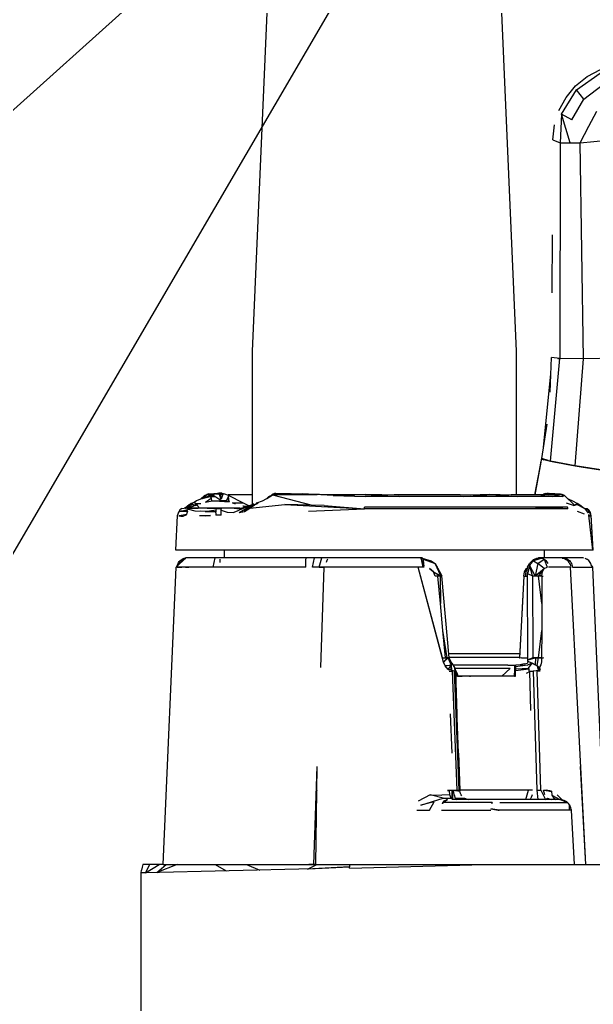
# Model space of a CAD drawing. Header units: millimetres. Extents: x -57554 to 16546, y 2142 to 98430.
# Drawn here: x -45829.8 to -45680, y 66636.5 to 66893.4 of the extents above; entities that cross this region are included whole.
import ezdxf

# ---------------------------------------------------------------- set-up
doc = ezdxf.new("R2010")
doc.units = ezdxf.units.MM
doc.layers.add('S-Z2-A_TEXTUAL_ANNOTATION', color=7, linetype='Continuous')

msp = doc.modelspace()

# ---------------------------------------------------------------- linework, layer by layer
at = {"color": 2, "linetype": 'Continuous'}
for p, q in [((-45768.96, 66806.95), (-45759.5, 67026.95)), ((-45700.07, 66806.95), (-45709.54, 67026.95)), ((-45681.57, 66878.62), (-45678.13, 66880.45)), ((-45684.6, 66876.15), (-45681.57, 66878.62)), ((-45684.33, 66875.09), (-45678.2, 66879.43)), ((-45688.29, 66868.77), (-45684.33, 66875.09)), ((-45687.09, 66873.14), (-45684.6, 66876.15)), ((-45682.44, 66872.71), (-45684.33, 66875.09)), ((-45682.44, 66872.71), (-45677.34, 66876.6)), ((-45688.95, 66869.71), (-45687.09, 66873.14)), ((-45685.56, 66867.26), (-45682.44, 66872.71)), ((-45681.13, 66865.64), (-45679.07, 66869.57)), ((-45688.29, 66868.77), (-45688.61, 66861.33)), ((-45686.06, 66861.31), (-45688.29, 66868.77)), ((-45685.56, 66867.26), (-45688.29, 66868.77)), ((-45690.51, 66862.1), (-45690.1, 66865.98)), ((-45683.4, 66861.29), (-45681.13, 66865.64)), ((-45690.51, 66862.1), (-45688.61, 66861.33)), ((-45683.4, 66861.29), (-45676.28, 66861.99)), ((-45688.61, 66861.33), (-45688.68, 66804.97)), ((-45688.61, 66861.33), (-45683.4, 66861.29)), ((-45682.55, 66804.92), (-45683.4, 66861.29)), ((-45690.69, 66837.25), (-45690.8, 66822.15)), ((-45768.96, 66766.88), (-45768.96, 66806.95)), ((-45700.07, 66769.46), (-45700.07, 66806.95)), ((-45691.27, 66796.21), (-45690.92, 66805.25)), ((-45691.14, 66778.19), (-45688.68, 66804.97)), ((-45688.68, 66804.97), (-45690.92, 66805.25)), ((-45689.28, 66805.04), (-45688.68, 66804.97)), ((-45682.55, 66804.92), (-45688.68, 66804.97)), ((-45684.68, 66776.97), (-45682.55, 66804.92)), ((-45674.13, 66805.12), (-45682.55, 66804.92)), ((-45692.98, 66781.91), (-45691.11, 66800.9)), ((-45693.45, 66778.91), (-45692.06, 66787.89)), ((-45693.44, 66778.94), (-45692.06, 66787.89)), ((-45695.21, 66769.46), (-45693.45, 66778.88)), ((-45695.2, 66769.46), (-45693.58, 66778.2)), ((-45695.2, 66769.46), (-45693.62, 66777.97)), ((-45693.49, 66778.67), (-45693.45, 66778.9)), ((-45693.48, 66778.72), (-45693.45, 66778.91)), ((-45692.89, 66778.59), (-45693.45, 66778.88)), ((-45693.45, 66778.88), (-45693.32, 66778.76)), ((-45691.75, 66778.39), (-45693.44, 66778.94)), ((-45693.32, 66778.76), (-45692.89, 66778.59)), ((-45692.16, 66778.38), (-45692.89, 66778.59)), ((-45691.15, 66778.14), (-45692.16, 66778.38)), ((-45691.75, 66778.39), (-45691.14, 66778.19)), ((-45689.87, 66777.87), (-45691.15, 66778.14)), ((-45684.68, 66776.97), (-45691.14, 66778.19)), ((-45688.35, 66777.57), (-45689.87, 66777.87)), ((-45686.61, 66777.25), (-45688.35, 66777.57)), ((-45684.69, 66776.92), (-45686.61, 66777.25)), ((-45682.6, 66776.57), (-45684.69, 66776.92)), ((-45675.76, 66775.58), (-45684.68, 66776.97)), ((-45680.4, 66776.22), (-45682.6, 66776.57)), ((-45678.11, 66775.87), (-45680.4, 66776.22)), ((-45782.17, 66768.5), (-45780.95, 66769.48)), ((-45781.54, 66769.28), (-45780.95, 66769.48)), ((-45781.54, 66769.28), (-45780.95, 66769.48)), ((-45780.95, 66769.48), (-45780.4, 66769.67)), ((-45780.4, 66769.67), (-45780.95, 66769.48)), ((-45780.95, 66769.48), (-45779.38, 66769.45)), ((-45780.4, 66769.67), (-45777.74, 66769.84)), ((-45779.38, 66769.45), (-45780.4, 66769.67)), ((-45779.38, 66769.45), (-45780.24, 66769.2)), ((-45779.76, 66769.34), (-45778.87, 66769.12)), ((-45778.55, 66769.66), (-45779.38, 66769.45)), ((-45779.37, 66769.46), (-45777.01, 66767.85)), ((-45777.74, 66769.84), (-45778.55, 66769.66)), ((-45778.54, 66769.67), (-45777.69, 66769.69)), ((-45778.54, 66769.67), (-45778.22, 66769.68)), ((-45778.35, 66769.71), (-45777.72, 66769.77)), ((-45778.22, 66769.68), (-45777.69, 66769.69)), ((-45777.36, 66769.88), (-45777.74, 66769.84)), ((-45777.66, 66769.63), (-45777.74, 66769.84)), ((-45777.36, 66769.88), (-45777.66, 66769.63)), ((-45777.66, 66769.63), (-45777.54, 66769.13)), ((-45777.54, 66769.13), (-45777.36, 66769.88)), ((-45777.3, 66768.46), (-45777.36, 66769.88)), ((-45776.65, 66769.63), (-45777.36, 66769.88)), ((-45777.36, 66769.88), (-45776.84, 66769.14)), ((-45776.98, 66769.84), (-45777.36, 66769.88)), ((-45776.98, 66769.84), (-45776.62, 66769.73)), ((-45776.84, 66769.14), (-45776.65, 66769.63)), ((-45776.65, 66769.63), (-45776.62, 66769.73)), ((-45776.62, 66769.73), (-45776.54, 66769.81)), ((-45776.54, 66769.81), (-45776.29, 66769.72)), ((-45776.29, 66769.72), (-45776.07, 66769.63)), ((-45776.07, 66769.63), (-45775.59, 66769.43)), ((-45775.59, 66769.43), (-45775.11, 66769.22)), ((-45768.96, 66769.46), (-45775.37, 66769.46)), ((-45764.73, 66769.03), (-45763.74, 66769.45)), ((-45764.12, 66769.2), (-45763.74, 66769.45)), ((-45764.05, 66769.32), (-45763.78, 66769.63)), ((-45763.78, 66769.63), (-45763.14, 66769.84)), ((-45763.78, 66769.63), (-45763.42, 66769.66)), ((-45755.89, 66769.67), (-45763.74, 66769.45)), ((-45763.74, 66769.45), (-45763.42, 66769.66)), ((-45763.74, 66769.45), (-45752.08, 66769.48)), ((-45763.74, 66769.45), (-45753.4, 66766.69)), ((-45763.14, 66769.84), (-45762.93, 66769.88)), ((-45762.93, 66769.88), (-45751.45, 66769.6)), ((-45758.9, 66769.76), (-45751.45, 66769.6)), ((-45747.92, 66769.28), (-45755.89, 66769.67)), ((-45752.06, 66769.48), (-45739.4, 66769.64)), ((-45751.45, 66769.6), (-45747.63, 66769.54)), ((-45747.92, 66769.28), (-45739.49, 66769.48)), ((-45739.49, 66769.48), (-45730.71, 66768.98)), ((-45739.4, 66769.64), (-45730.9, 66769.46)), ((-45714.76, 66769.46), (-45731.98, 66769.46)), ((-45714.76, 66769.46), (-45706.57, 66769.48)), ((-45713.83, 66768.98), (-45706.57, 66769.48)), ((-45712.09, 66769.46), (-45707.06, 66769.64)), ((-45707.06, 66769.64), (-45701.4, 66769.46)), ((-45706.57, 66769.48), (-45699.81, 66768.98)), ((-45692.29, 66769.46), (-45701.4, 66769.46)), ((-45693.66, 66769.46), (-45692.67, 66769.46)), ((-45693.38, 66769.46), (-45692.96, 66769.63)), ((-45692.49, 66769.81), (-45692.96, 66769.63)), ((-45692.96, 66769.63), (-45692.74, 66769.72)), ((-45692.49, 66769.81), (-45692.74, 66769.72)), ((-45692.74, 66769.72), (-45692.09, 66769.72)), ((-45692.67, 66769.46), (-45688.76, 66769.48)), ((-45692.42, 66769.73), (-45692.49, 66769.81)), ((-45692.42, 66769.73), (-45692.05, 66769.84)), ((-45690.48, 66769.67), (-45692.42, 66769.73)), ((-45692.05, 66769.84), (-45691.67, 66769.88)), ((-45692.05, 66769.84), (-45689.97, 66769.61)), ((-45691.63, 66769.46), (-45689.57, 66769.64)), ((-45691.29, 66769.84), (-45688.64, 66769.67)), ((-45690.68, 66768.98), (-45688.76, 66769.48)), ((-45689.57, 66769.64), (-45688.76, 66769.48)), ((-45688.08, 66769.48), (-45688.76, 66769.48)), ((-45688.64, 66769.67), (-45688.08, 66769.48)), ((-45688.64, 66769.67), (-45688.08, 66769.48)), ((-45688.08, 66769.48), (-45688.09, 66768.98)), ((-45688.08, 66769.48), (-45687.49, 66769.28)), ((-45687.49, 66769.28), (-45688.08, 66769.48)), ((-45786.63, 66765.95), (-45785.54, 66766.86)), ((-45785.54, 66766.86), (-45786.58, 66765.95)), ((-45785.14, 66766.98), (-45786.51, 66765.95)), ((-45786.43, 66765.95), (-45784.68, 66766.88)), ((-45785.54, 66766.86), (-45785.26, 66767.01)), ((-45785.14, 66766.98), (-45785.54, 66766.86)), ((-45784.99, 66767.15), (-45785.26, 66767.01)), ((-45784.68, 66766.88), (-45785.14, 66766.98)), ((-45784.75, 66767.27), (-45784.99, 66767.15)), ((-45784.82, 66766.91), (-45784.99, 66767.15)), ((-45784.99, 66767.15), (-45784.15, 66766.7)), ((-45784.75, 66767.27), (-45783.65, 66767.83)), ((-45784.33, 66767.36), (-45784.75, 66767.27)), ((-45784.23, 66766.59), (-45784.68, 66766.88)), ((-45784.15, 66766.7), (-45784.6, 66766.84)), ((-45784.6, 66766.84), (-45783.89, 66766.62)), ((-45783.65, 66767.83), (-45784.33, 66767.36)), ((-45783.85, 66767.2), (-45784.33, 66767.36)), ((-45784.15, 66766.7), (-45783.72, 66767.09)), ((-45784.15, 66766.7), (-45783.71, 66767.08)), ((-45783.89, 66766.62), (-45783.4, 66766.78)), ((-45783.41, 66766.83), (-45783.85, 66767.2)), ((-45783.85, 66767.2), (-45782.51, 66767.14)), ((-45782.17, 66768.5), (-45783.65, 66767.83)), ((-45783.3, 66766.56), (-45783.41, 66766.81)), ((-45782.47, 66768.36), (-45781.54, 66769.28)), ((-45780.24, 66769.2), (-45782.17, 66768.5)), ((-45782.17, 66768.5), (-45780.02, 66769.03)), ((-45781.3, 66767.5), (-45779.75, 66768.54)), ((-45781.3, 66767.5), (-45779.5, 66767.85)), ((-45780.24, 66769.2), (-45780.02, 66769.03)), ((-45780.02, 66769.03), (-45779.75, 66768.54)), ((-45780, 66768.98), (-45778.68, 66768.98)), ((-45779.75, 66768.54), (-45779.7, 66767.86)), ((-45779.7, 66767.86), (-45779.5, 66767.85)), ((-45779.5, 66767.85), (-45778.78, 66767.85)), ((-45778.78, 66767.85), (-45778.31, 66767.85)), ((-45778.78, 66767.85), (-45775.05, 66767.59)), ((-45778.31, 66767.85), (-45775.9, 66767.85)), ((-45778.31, 66767.85), (-45775.05, 66767.59)), ((-45777.54, 66769.13), (-45777.39, 66768.45)), ((-45777.54, 66769.13), (-45777.3, 66768.46)), ((-45777.39, 66768.45), (-45777.3, 66768.46)), ((-45777.3, 66768.46), (-45776.84, 66769.14)), ((-45777.3, 66768.46), (-45777.21, 66768.45)), ((-45777.21, 66768.45), (-45777.12, 66768.42)), ((-45777.12, 66768.42), (-45776.84, 66769.14)), ((-45775.91, 66767.83), (-45777.11, 66767.85)), ((-45777.11, 66767.85), (-45775.05, 66767.59)), ((-45775.05, 66767.59), (-45775.91, 66767.83)), ((-45775.54, 66768.58), (-45775.9, 66767.85)), ((-45775.9, 66767.85), (-45775.05, 66767.59)), ((-45775.26, 66769.05), (-45775.54, 66768.58)), ((-45775.54, 66768.58), (-45775.05, 66767.59)), ((-45775.26, 66769.05), (-45775.07, 66769.2)), ((-45775.05, 66767.59), (-45775.26, 66769.05)), ((-45771.49, 66767.32), (-45775.07, 66769.2)), ((-45773.52, 66767.12), (-45774.23, 66767.34)), ((-45774.23, 66767.34), (-45771.49, 66767.32)), ((-45774.23, 66767.34), (-45773.72, 66767.18)), ((-45773.72, 66767.18), (-45773.52, 66767.12)), ((-45772.47, 66764.78), (-45768.74, 66766.98)), ((-45768.74, 66766.98), (-45772.43, 66765.39)), ((-45772.35, 66765.8), (-45769, 66766.87)), ((-45770.13, 66766.68), (-45771.49, 66767.32)), ((-45768.74, 66766.98), (-45771.11, 66765.06)), ((-45769.71, 66765.92), (-45760.58, 66766.9)), ((-45769.71, 66765.92), (-45768.47, 66766.86)), ((-45768.47, 66766.86), (-45768.74, 66766.98)), ((-45768.47, 66766.86), (-45768.14, 66766.99)), ((-45768.14, 66766.99), (-45767.81, 66767.13)), ((-45768.1, 66767.01), (-45768.05, 66767.2)), ((-45768.05, 66767.2), (-45768.1, 66767.01)), ((-45767.81, 66767.36), (-45768.05, 66767.2)), ((-45768.05, 66767.2), (-45767.69, 66767.18)), ((-45767.81, 66767.36), (-45766.36, 66767.82)), ((-45767.48, 66767.27), (-45767.81, 66767.36)), ((-45767.81, 66767.13), (-45767.48, 66767.27)), ((-45766.36, 66767.82), (-45765.21, 66768.49)), ((-45765.21, 66768.49), (-45764.12, 66769.2)), ((-45764.73, 66769.03), (-45765.21, 66768.49)), ((-45750.25, 66766.61), (-45760.58, 66766.9)), ((-45760.58, 66766.9), (-45739.72, 66765.77)), ((-45747.92, 66769.28), (-45739.56, 66768.98)), ((-45688.09, 66768.98), (-45739.56, 66768.98)), ((-45688.09, 66768.98), (-45687.49, 66769.28)), ((-45687.49, 66769.28), (-45684.88, 66766.7)), ((-45685.14, 66766.62), (-45687, 66767.22)), ((-45686.56, 66768.35), (-45685.4, 66767.83)), ((-45685.4, 66767.83), (-45684.28, 66767.27)), ((-45685.14, 66766.62), (-45684.23, 66766.9)), ((-45684.04, 66767.15), (-45684.88, 66766.7)), ((-45684.88, 66766.7), (-45684.23, 66766.9)), ((-45684.28, 66767.27), (-45684.04, 66767.15)), ((-45684.23, 66766.9), (-45684.04, 66767.15)), ((-45684.23, 66766.9), (-45682.36, 66765.92)), ((-45684.04, 66767.15), (-45683.78, 66767.01)), ((-45683.78, 66767.01), (-45683.49, 66766.86)), ((-45683.49, 66766.86), (-45682.36, 66765.92)), ((-45788.53, 66764.01), (-45788.17, 66765.1)), ((-45788.37, 66764.48), (-45788.33, 66764.69)), ((-45788.33, 66764.69), (-45788.24, 66764.98)), ((-45788.17, 66765.1), (-45788.24, 66764.98)), ((-45787.92, 66765.49), (-45788.17, 66765.1)), ((-45788.17, 66765.1), (-45787.72, 66765.14)), ((-45788.17, 66765.1), (-45787.73, 66765.13)), ((-45786.13, 66764.33), (-45788.14, 66763.92)), ((-45787.43, 66765.83), (-45787.92, 66765.49)), ((-45787.73, 66765.13), (-45787.34, 66765.17)), ((-45785.88, 66765.19), (-45787.72, 66765.14)), ((-45787.72, 66765.14), (-45787.34, 66765.17)), ((-45787.43, 66765.83), (-45786.83, 66765.95)), ((-45785.61, 66765.6), (-45787.34, 66765.17)), ((-45787.34, 66765.17), (-45785.88, 66765.19)), ((-45787.05, 66763.88), (-45786.13, 66764.33)), ((-45772.26, 66765.95), (-45786.83, 66765.95)), ((-45785.01, 66766.3), (-45786.2, 66765.95)), ((-45786.13, 66764.33), (-45786.03, 66764.77)), ((-45786.12, 66765.95), (-45785.25, 66765.86)), ((-45785.61, 66766.04), (-45786.06, 66765.95)), ((-45786.03, 66764.77), (-45785.88, 66765.19)), ((-45786.02, 66765.95), (-45785.61, 66766.04)), ((-45785.61, 66766.04), (-45785.01, 66766.3)), ((-45783.99, 66765.17), (-45785.61, 66765.6)), ((-45785.25, 66765.86), (-45783.16, 66765.95)), ((-45785.01, 66766.3), (-45784.23, 66766.59)), ((-45784.15, 66766.7), (-45783.89, 66766.62)), ((-45781.36, 66765.1), (-45783.99, 66765.17)), ((-45783.18, 66766.35), (-45783.3, 66766.56)), ((-45783.04, 66766.18), (-45783.18, 66766.35)), ((-45782.89, 66766.06), (-45783.04, 66766.18)), ((-45782.73, 66765.98), (-45782.89, 66766.06)), ((-45782.56, 66765.95), (-45782.73, 66765.98)), ((-45778.58, 66764.98), (-45782.6, 66765.13)), ((-45781.36, 66765.1), (-45778.53, 66765.49)), ((-45781.36, 66765.1), (-45778.58, 66764.98)), ((-45780.8, 66765.95), (-45778.45, 66765.83)), ((-45778.53, 66765.49), (-45778.58, 66764.98)), ((-45778.58, 66764.69), (-45778.58, 66764.98)), ((-45778.58, 66764.69), (-45778.56, 66764.39)), ((-45778.56, 66764.39), (-45778.55, 66764.08)), ((-45778.45, 66765.83), (-45778.53, 66765.49)), ((-45777.77, 66765.77), (-45778.46, 66765.77)), ((-45778.35, 66765.95), (-45778.45, 66765.83)), ((-45777.07, 66765.77), (-45777.77, 66765.77)), ((-45777.18, 66764.91), (-45777.13, 66765.46)), ((-45777.18, 66764.66), (-45777.18, 66764.91)), ((-45777.18, 66764.41), (-45777.18, 66764.66)), ((-45777.18, 66764.15), (-45777.18, 66764.41)), ((-45777.13, 66765.46), (-45777.05, 66765.82)), ((-45777.13, 66765.46), (-45775.59, 66764.87)), ((-45775.36, 66765.95), (-45777.05, 66765.82)), ((-45777.05, 66765.82), (-45776.96, 66765.95)), ((-45775.59, 66764.87), (-45774.02, 66764.83)), ((-45774.02, 66764.83), (-45772.43, 66765.39)), ((-45773.79, 66765.95), (-45772.35, 66765.8)), ((-45772.47, 66764.78), (-45771.11, 66765.06)), ((-45772.26, 66765.95), (-45771.74, 66766)), ((-45771.5, 66766.53), (-45771.32, 66766.49)), ((-45771.5, 66766.53), (-45770.63, 66766.35)), ((-45770.41, 66766.42), (-45771.32, 66766.49)), ((-45771.32, 66766.49), (-45770.63, 66766.35)), ((-45771.11, 66765.06), (-45769.71, 66765.92)), ((-45770.13, 66766.68), (-45769.8, 66766.61)), ((-45754.35, 66765.15), (-45739.72, 66765.77)), ((-45750.25, 66766.61), (-45739.72, 66765.77)), ((-45739.72, 66765.77), (-45739.71, 66766.07)), ((-45686.64, 66765.77), (-45739.72, 66765.77)), ((-45739.71, 66766.07), (-45739.71, 66766.22)), ((-45686.7, 66766.22), (-45739.71, 66766.22)), ((-45695.02, 66765.77), (-45694.72, 66766.22)), ((-45694.8, 66765.77), (-45694.4, 66766.22)), ((-45687.92, 66765.95), (-45694.64, 66765.95)), ((-45693.95, 66766.22), (-45692.69, 66765.95)), ((-45691.98, 66765.82), (-45693.67, 66765.95)), ((-45691.98, 66765.82), (-45692.07, 66765.95)), ((-45691.97, 66765.77), (-45691.98, 66765.82)), ((-45690.69, 66765.95), (-45690.59, 66765.83)), ((-45690.59, 66765.83), (-45688.31, 66765.95)), ((-45690.59, 66765.83), (-45690.57, 66765.77)), ((-45686.67, 66766.07), (-45686.7, 66766.22)), ((-45686.66, 66765.92), (-45686.67, 66766.07)), ((-45686.64, 66765.77), (-45686.66, 66765.92)), ((-45684.88, 66766.7), (-45685.14, 66766.62)), ((-45684.2, 66765.16), (-45682.37, 66764.51)), ((-45682.36, 66765.92), (-45681.81, 66765.39)), ((-45682.36, 66765.92), (-45681.75, 66765.82)), ((-45682.35, 66765.95), (-45682.3, 66765.95)), ((-45682.35, 66765.95), (-45681.75, 66765.82)), ((-45682.3, 66765.95), (-45681.75, 66765.82)), ((-45682.24, 66765.95), (-45681.6, 66765.83)), ((-45681.33, 66764.83), (-45681.81, 66765.39)), ((-45681.75, 66765.82), (-45681.25, 66765.46)), ((-45681.6, 66765.83), (-45681.11, 66765.49)), ((-45681.52, 66764.78), (-45681.33, 66764.83)), ((-45681.33, 66764.83), (-45681.13, 66764.87)), ((-45680.89, 66764.93), (-45681.25, 66765.46)), ((-45681.13, 66764.87), (-45681.25, 66765.46)), ((-45681.25, 66765.46), (-45680.94, 66764.91)), ((-45681.11, 66765.49), (-45680.84, 66764.95)), ((-45680.84, 66764.95), (-45680.96, 66765.04)), ((-45680.94, 66764.91), (-45680.89, 66764.93)), ((-45680.94, 66764.91), (-45680.87, 66764.66)), ((-45680.89, 66764.93), (-45680.84, 66764.95)), ((-45680.87, 66764.66), (-45680.83, 66764.41)), ((-45680.84, 66764.95), (-45680.79, 66764.98)), ((-45680.83, 66764.41), (-45680.8, 66764.15)), ((-45680.64, 66764.39), (-45680.82, 66764.96)), ((-45680.7, 66764.69), (-45680.79, 66764.98)), ((-45680.64, 66764.39), (-45680.7, 66764.69)), ((-45680.61, 66764.08), (-45680.64, 66764.39)), ((-45789, 66754.95), (-45788.53, 66764.01)), ((-45788.2, 66763.92), (-45788.14, 66763.92)), ((-45788.14, 66763.92), (-45787.73, 66763.9)), ((-45787.73, 66763.9), (-45787.05, 66763.88)), ((-45782.65, 66763.92), (-45782.8, 66763.92)), ((-45781.3, 66763.96), (-45782.65, 66763.92)), ((-45779.92, 66764.01), (-45781.3, 66763.96)), ((-45781.29, 66763.98), (-45779.92, 66764.03)), ((-45778.07, 66764.11), (-45778.55, 66764.08)), ((-45777.61, 66764.14), (-45778.07, 66764.11)), ((-45777.18, 66764.15), (-45777.61, 66764.14)), ((-45681.22, 66764.14), (-45681.28, 66764.15)), ((-45681.28, 66764.15), (-45680.8, 66764.15)), ((-45681.16, 66764.11), (-45681.22, 66764.14)), ((-45681.1, 66764.08), (-45681.16, 66764.11)), ((-45680.14, 66754.95), (-45681.1, 66764.08)), ((-45681.09, 66763.96), (-45680.89, 66763.92)), ((-45680.89, 66763.92), (-45681.09, 66763.91)), ((-45680.89, 66763.92), (-45680.84, 66763.92)), ((-45680.84, 66763.92), (-45680.61, 66763.96)), ((-45680.51, 66764.01), (-45680.61, 66764.08)), ((-45680.61, 66764.08), (-45680.14, 66754.95)), ((-45680.03, 66754.95), (-45680.51, 66764.01)), ((-45680.03, 66754.95), (-45789, 66754.95)), ((-45776.34, 66752.95), (-45776.34, 66754.95)), ((-45692.69, 66752.95), (-45692.69, 66754.94)), ((-45788.92, 66750.56), (-45786.43, 66752.95)), ((-45788.53, 66751.19), (-45786.49, 66752.9)), ((-45786.51, 66752.87), (-45788.53, 66751.19)), ((-45788.53, 66751.19), (-45788.42, 66751.49)), ((-45788.42, 66751.49), (-45788.28, 66751.77)), ((-45788.28, 66751.77), (-45788.1, 66752.03)), ((-45788.1, 66752.03), (-45787.89, 66752.26)), ((-45787.89, 66752.26), (-45787.65, 66752.46)), ((-45787.65, 66752.46), (-45787.39, 66752.64)), ((-45787.39, 66752.64), (-45787.11, 66752.77)), ((-45787.11, 66752.77), (-45786.82, 66752.87)), ((-45786.82, 66752.87), (-45786.44, 66752.95)), ((-45786.24, 66752.95), (-45786.43, 66752.95)), ((-45785.85, 66752.95), (-45786.24, 66752.95)), ((-45724.71, 66752.95), (-45785.82, 66752.95)), ((-45779.22, 66750.56), (-45778.73, 66752.95)), ((-45777.46, 66751.77), (-45777.45, 66752.03)), ((-45777.45, 66752.03), (-45777.44, 66752.26)), ((-45777.44, 66752.26), (-45777.43, 66752.46)), ((-45777.43, 66752.46), (-45777.41, 66752.64)), ((-45755.09, 66751.19), (-45755.08, 66751.49)), ((-45755.08, 66751.49), (-45755.07, 66751.77)), ((-45755.07, 66751.77), (-45755.06, 66752.03)), ((-45755.06, 66752.03), (-45755.05, 66752.26)), ((-45755.05, 66752.26), (-45755.04, 66752.46)), ((-45755.04, 66752.46), (-45755.03, 66752.64)), ((-45755.03, 66752.64), (-45755.01, 66752.77)), ((-45755.01, 66752.77), (-45755, 66752.87)), ((-45755, 66752.87), (-45754.98, 66752.93)), ((-45753.31, 66750.57), (-45752.78, 66752.95)), ((-45751.56, 66750.58), (-45750.9, 66752.95)), ((-45749.66, 66752.04), (-45749.72, 66751.78)), ((-45749.59, 66752.27), (-45749.66, 66752.04)), ((-45749.52, 66752.47), (-45749.59, 66752.27)), ((-45749.43, 66752.64), (-45749.52, 66752.47)), ((-45725.01, 66752.95), (-45724.49, 66750.58)), ((-45724.19, 66750.9), (-45725.01, 66752.95)), ((-45724.51, 66752.78), (-45725.01, 66752.95)), ((-45725.01, 66752.95), (-45724.58, 66752.87)), ((-45724.71, 66752.95), (-45724.64, 66752.93)), ((-45724.58, 66752.87), (-45724.64, 66752.93)), ((-45724.64, 66752.93), (-45722.29, 66752.23)), ((-45724.51, 66752.78), (-45724.58, 66752.87)), ((-45724.51, 66752.78), (-45724.45, 66752.64)), ((-45724.39, 66752.47), (-45724.45, 66752.64)), ((-45724.45, 66752.64), (-45721.25, 66751.48)), ((-45724.39, 66752.47), (-45724.44, 66752.6)), ((-45724.34, 66752.27), (-45724.39, 66752.47)), ((-45724.3, 66752.04), (-45724.34, 66752.27)), ((-45724.26, 66751.78), (-45724.3, 66752.04)), ((-45724.23, 66751.5), (-45724.26, 66751.78)), ((-45724.2, 66751.21), (-45724.23, 66751.5)), ((-45722.29, 66752.23), (-45721.25, 66751.48)), ((-45720.68, 66750.52), (-45721.25, 66751.48)), ((-45721.25, 66751.48), (-45719.51, 66748.3)), ((-45719.76, 66748.3), (-45721.25, 66751.48)), ((-45696.91, 66751.01), (-45696.64, 66751.46)), ((-45696.64, 66751.46), (-45696.55, 66751.57)), ((-45696.55, 66751.57), (-45696.33, 66751.87)), ((-45696.55, 66750.93), (-45696.29, 66751.4)), ((-45696.33, 66751.87), (-45695.98, 66752.23)), ((-45696.29, 66751.4), (-45696.13, 66751.62)), ((-45696.29, 66751.4), (-45696.16, 66751.57)), ((-45696.16, 66751.57), (-45695.98, 66751.84)), ((-45696.13, 66751.62), (-45695.98, 66751.84)), ((-45695.98, 66752.23), (-45695.58, 66752.53)), ((-45695.98, 66751.84), (-45695.62, 66752.22)), ((-45693.34, 66752.87), (-45695.62, 66752.22)), ((-45695.62, 66752.22), (-45695.22, 66752.53)), ((-45695.62, 66752.22), (-45694.42, 66751.48)), ((-45695.58, 66752.53), (-45695.16, 66752.76)), ((-45695.22, 66752.53), (-45693.34, 66752.87)), ((-45694.81, 66752.76), (-45695.22, 66752.53)), ((-45695.16, 66752.76), (-45694.71, 66752.9)), ((-45694.42, 66751.48), (-45695.13, 66748.3)), ((-45694.36, 66752.9), (-45694.81, 66752.76)), ((-45694.81, 66752.76), (-45693.34, 66752.87)), ((-45694.71, 66752.9), (-45694.25, 66752.95)), ((-45694.42, 66751.48), (-45692.84, 66752.65)), ((-45692.78, 66750.23), (-45694.42, 66751.48)), ((-45694.36, 66752.9), (-45693.89, 66752.95)), ((-45682.61, 66752.95), (-45694.25, 66752.95)), ((-45693.34, 66752.87), (-45693.08, 66752.78)), ((-45693.08, 66752.78), (-45692.84, 66752.65)), ((-45693.08, 66752.78), (-45692.83, 66752.64)), ((-45692.84, 66752.65), (-45692.05, 66750.58)), ((-45692.83, 66752.64), (-45692.59, 66752.47)), ((-45692.59, 66752.47), (-45692.38, 66752.27)), ((-45692.38, 66752.27), (-45692.19, 66752.04)), ((-45692.19, 66752.04), (-45692.03, 66751.78)), ((-45692.03, 66751.78), (-45691.89, 66751.5)), ((-45688.11, 66752.93), (-45687.8, 66752.87)), ((-45687.87, 66752.95), (-45687.56, 66752.93)), ((-45687.8, 66752.87), (-45687.5, 66752.78)), ((-45687.56, 66752.93), (-45687.26, 66752.87)), ((-45687.5, 66752.78), (-45687.22, 66752.64)), ((-45687.26, 66752.87), (-45686.96, 66752.77)), ((-45687.22, 66752.64), (-45686.95, 66752.47)), ((-45686.96, 66752.77), (-45686.68, 66752.64)), ((-45686.71, 66752.27), (-45686.95, 66752.47)), ((-45686.49, 66752.04), (-45686.71, 66752.27)), ((-45686.68, 66752.64), (-45686.42, 66752.46)), ((-45686.31, 66751.78), (-45686.49, 66752.04)), ((-45686.42, 66752.46), (-45686.19, 66752.26)), ((-45686.31, 66751.78), (-45686.16, 66751.5)), ((-45686.19, 66752.26), (-45685.98, 66752.03)), ((-45686.16, 66751.5), (-45686.05, 66751.21)), ((-45685.98, 66752.03), (-45685.8, 66751.77)), ((-45685.8, 66751.77), (-45685.65, 66751.49)), ((-45685.65, 66751.49), (-45685.54, 66751.19)), ((-45682.61, 66752.95), (-45682.51, 66752.93)), ((-45682.22, 66752.87), (-45681.92, 66752.77)), ((-45681.92, 66752.77), (-45681.64, 66752.64)), ((-45681.38, 66752.46), (-45681.64, 66752.64)), ((-45681.14, 66752.26), (-45681.38, 66752.46)), ((-45680.93, 66752.03), (-45681.14, 66752.26)), ((-45680.76, 66751.77), (-45680.93, 66752.03)), ((-45680.61, 66751.49), (-45680.76, 66751.77)), ((-45680.5, 66751.19), (-45680.61, 66751.49)), ((-45792.31, 66672.95), (-45788.92, 66750.56)), ((-45755.09, 66750.56), (-45788.92, 66750.56)), ((-45788.53, 66751.19), (-45788.9, 66750.59)), ((-45788.68, 66750.56), (-45788.19, 66750.56)), ((-45788.15, 66750.56), (-45787.47, 66750.56)), ((-45786.51, 66750.56), (-45785.63, 66750.56)), ((-45755.09, 66750.88), (-45755.09, 66751.19)), ((-45755.09, 66750.56), (-45755.09, 66750.88)), ((-45751.56, 66750.58), (-45753.31, 66750.57)), ((-45751.56, 66750.58), (-45750.27, 66750.58)), ((-45749.84, 66750.58), (-45751.56, 66750.58)), ((-45751.18, 66724.37), (-45750.27, 66750.58)), ((-45751.18, 66724.37), (-45750.27, 66750.58)), ((-45724.18, 66750.58), (-45750.27, 66750.58)), ((-45719.14, 66725.77), (-45725.7, 66750.58)), ((-45719.38, 66726.85), (-45725.7, 66750.58)), ((-45724.49, 66750.58), (-45724.19, 66750.9)), ((-45724.19, 66750.9), (-45724.2, 66751.21)), ((-45722.72, 66750.22), (-45722.31, 66749.87)), ((-45721.74, 66749.37), (-45722.72, 66750.22)), ((-45722.31, 66749.87), (-45721.74, 66749.37)), ((-45721.74, 66749.37), (-45719.76, 66748.3)), ((-45721.74, 66749.37), (-45720.01, 66748.3)), ((-45721.32, 66748.22), (-45721.74, 66749.37)), ((-45720.64, 66750.37), (-45720.68, 66750.52)), ((-45698.14, 66748.21), (-45697.92, 66749.34)), ((-45697.92, 66749.34), (-45697.44, 66750.19)), ((-45697.64, 66748.22), (-45697.59, 66748.83)), ((-45697.59, 66748.83), (-45697.48, 66749.42)), ((-45697.34, 66749.98), (-45697.48, 66749.42)), ((-45697.44, 66750.19), (-45697.22, 66750.3)), ((-45697.14, 66750.51), (-45697.34, 66749.98)), ((-45697.16, 66748.22), (-45697.12, 66748.86)), ((-45697.14, 66750.51), (-45696.91, 66751.01)), ((-45697.12, 66748.86), (-45696.55, 66750.93)), ((-45697.03, 66749.44), (-45697.12, 66748.86)), ((-45697.12, 66748.86), (-45695.85, 66748.3)), ((-45696.75, 66750.45), (-45697.03, 66749.44)), ((-45696.55, 66750.93), (-45696.75, 66750.45)), ((-45695.13, 66748.3), (-45696.55, 66750.93)), ((-45695.85, 66748.3), (-45696.55, 66750.93)), ((-45695.13, 66748.3), (-45692.78, 66750.23)), ((-45693.28, 66749.38), (-45695.13, 66748.3)), ((-45694.27, 66748.3), (-45693.28, 66749.38)), ((-45693.46, 66748.31), (-45693.28, 66749.38)), ((-45693.28, 66749.38), (-45692.78, 66750.23)), ((-45692.78, 66750.24), (-45692.05, 66750.58)), ((-45692.78, 66750.23), (-45692.05, 66750.58)), ((-45685.93, 66750.58), (-45691.7, 66750.58)), ((-45686.05, 66751.21), (-45685.97, 66750.9)), ((-45685.94, 66750.74), (-45685.76, 66750.57)), ((-45681.95, 66672.95), (-45685.93, 66750.58)), ((-45685.93, 66750.58), (-45685.76, 66750.57)), ((-45685.54, 66751.19), (-45685.47, 66750.88)), ((-45685.47, 66750.88), (-45685.44, 66750.56)), ((-45685.44, 66750.56), (-45680.4, 66750.56)), ((-45680.12, 66750.56), (-45680.5, 66751.19)), ((-45680.13, 66750.56), (-45680.43, 66750.88)), ((-45676.73, 66672.95), (-45680.11, 66750.56)), ((-45720.01, 66748.3), (-45721.32, 66748.22)), ((-45720.57, 66748.22), (-45721.32, 66748.22)), ((-45720.57, 66748.22), (-45720.01, 66748.3)), ((-45719.91, 66741.09), (-45720.57, 66748.22)), ((-45719.76, 66748.3), (-45720.01, 66748.3)), ((-45720.01, 66748.3), (-45719.91, 66741.09)), ((-45720.01, 66748.3), (-45719.75, 66748.3)), ((-45719.51, 66748.3), (-45719.76, 66748.3)), ((-45719.51, 66748.3), (-45719.75, 66748.3)), ((-45717.64, 66726.93), (-45719.51, 66748.3)), ((-45698.12, 66748.21), (-45699.24, 66726.85)), ((-45699.18, 66726.84), (-45698.07, 66748.22)), ((-45698.07, 66748.22), (-45698.12, 66748.21)), ((-45698.07, 66748.22), (-45697.64, 66748.22)), ((-45697.64, 66748.22), (-45697.16, 66748.22)), ((-45697.13, 66741.09), (-45697.16, 66748.22)), ((-45695.85, 66748.3), (-45695.81, 66726.93)), ((-45695.85, 66748.3), (-45695.06, 66748.3)), ((-45695.85, 66748.3), (-45695.13, 66748.3)), ((-45695.13, 66748.3), (-45694.27, 66748.3)), ((-45695.06, 66748.3), (-45694.27, 66748.3)), ((-45693.46, 66748.31), (-45694.27, 66748.3)), ((-45693.46, 66748.25), (-45694.27, 66748.3)), ((-45694.27, 66748.3), (-45693.46, 66748.22)), ((-45693.46, 66741.09), (-45694.27, 66748.3)), ((-45693.46, 66748.22), (-45693.46, 66748.31)), ((-45693.46, 66748.22), (-45693.04, 66748.22)), ((-45693.46, 66748.22), (-45693.46, 66741.09)), ((-45693.04, 66748.22), (-45693.1, 66748.22)), ((-45719.26, 66733.99), (-45719.91, 66741.09)), ((-45697.11, 66733.97), (-45697.13, 66741.09)), ((-45693.46, 66741.09), (-45693.46, 66733.99)), ((-45718.12, 66726.93), (-45719.26, 66733.99)), ((-45718.62, 66726.91), (-45719.26, 66733.99)), ((-45697.09, 66726.85), (-45697.11, 66733.97)), ((-45694.25, 66726.93), (-45693.46, 66733.99)), ((-45693.46, 66733.99), (-45693.47, 66726.85)), ((-45719.38, 66726.85), (-45718.62, 66726.91)), ((-45719.14, 66725.77), (-45719.38, 66726.85)), ((-45718.12, 66726.93), (-45719.14, 66725.77)), ((-45719.14, 66725.77), (-45717.88, 66726.93)), ((-45718.63, 66724.76), (-45719.14, 66725.77)), ((-45718.12, 66726.93), (-45718.62, 66726.91)), ((-45717.88, 66726.93), (-45718.12, 66726.93)), ((-45717.88, 66726.93), (-45718.12, 66726.93)), ((-45717.64, 66726.93), (-45717.88, 66726.93)), ((-45717.64, 66726.93), (-45717.88, 66726.93)), ((-45717.06, 66725.1), (-45717.88, 66726.93)), ((-45699.18, 66727.95), (-45717.73, 66727.95)), ((-45699.23, 66726.95), (-45717.65, 66726.95)), ((-45716.93, 66725.48), (-45717.64, 66726.93)), ((-45699.18, 66726.84), (-45699.24, 66726.85)), ((-45698.76, 66726.85), (-45699.18, 66726.84)), ((-45698.76, 66726.85), (-45697.09, 66726.85)), ((-45697.11, 66725.93), (-45697.2, 66725.53)), ((-45697.11, 66725.93), (-45697.08, 66726.35)), ((-45695.97, 66725.48), (-45697.11, 66725.93)), ((-45697.08, 66726.35), (-45697.09, 66726.85)), ((-45695.81, 66726.93), (-45697.08, 66726.35)), ((-45697.08, 66726.35), (-45695.03, 66726.93)), ((-45695.03, 66726.93), (-45695.81, 66726.93)), ((-45695.81, 66726.93), (-45694.98, 66726.93)), ((-45695.03, 66726.93), (-45695.15, 66725.09)), ((-45694.25, 66726.93), (-45695.03, 66726.93)), ((-45694.98, 66726.93), (-45694.25, 66726.93)), ((-45694.68, 66724.87), (-45694.25, 66726.93)), ((-45693.47, 66726.88), (-45694.25, 66726.93)), ((-45694.25, 66726.93), (-45693.47, 66726.85)), ((-45693.47, 66726.91), (-45694.25, 66726.93)), ((-45693.54, 66725.87), (-45693.72, 66725.04)), ((-45693.47, 66726.85), (-45693.54, 66725.87)), ((-45693.47, 66726.85), (-45693.02, 66726.85)), ((-45693.02, 66726.85), (-45693.1, 66726.85)), ((-45718.63, 66724.76), (-45717.06, 66725.1)), ((-45717.14, 66724.87), (-45718.63, 66724.76)), ((-45717.87, 66723.88), (-45718.63, 66724.76)), ((-45717.87, 66723.88), (-45717.14, 66724.87)), ((-45717.87, 66723.88), (-45717.12, 66723.88)), ((-45717.64, 66723.39), (-45716.89, 66723.39)), ((-45717.37, 66724.56), (-45717.14, 66724.43)), ((-45717.26, 66724.72), (-45717.14, 66724.66)), ((-45717.04, 66725.17), (-45717.14, 66724.87)), ((-45717.06, 66725.1), (-45717.14, 66724.87)), ((-45717.14, 66724.87), (-45717, 66723.73)), ((-45717.12, 66723.88), (-45717.14, 66724.87)), ((-45717.12, 66723.88), (-45717, 66723.73)), ((-45716.93, 66725.48), (-45717.06, 66725.1)), ((-45717.04, 66725.17), (-45716.93, 66725.48)), ((-45717, 66723.73), (-45716.92, 66723.57)), ((-45716.93, 66725.48), (-45716.15, 66724.17)), ((-45716.19, 66723.38), (-45716.92, 66723.57)), ((-45716.92, 66723.57), (-45716.77, 66723.4)), ((-45716.89, 66723.39), (-45716.92, 66723.57)), ((-45716.77, 66723.4), (-45716.89, 66723.4)), ((-45716.77, 66723.4), (-45716.89, 66723.4)), ((-45715.57, 66692.31), (-45716.77, 66723.4)), ((-45702.34, 66724.95), (-45716.62, 66724.95)), ((-45716.19, 66723.38), (-45715.98, 66723.35)), ((-45714.99, 66692.33), (-45716.19, 66723.38)), ((-45716.17, 66724.2), (-45715.91, 66724.07)), ((-45716.16, 66723.38), (-45715.98, 66723.35)), ((-45716.1, 66723.92), (-45716.15, 66724.17)), ((-45715.98, 66723.35), (-45716.15, 66724.17)), ((-45715.98, 66723.35), (-45716.1, 66723.92)), ((-45716.06, 66723.83), (-45715.85, 66723.51)), ((-45715.89, 66723.49), (-45716.05, 66723.66)), ((-45715.98, 66723.35), (-45715.58, 66712.22)), ((-45715.58, 66712.22), (-45715.98, 66723.35)), ((-45715.93, 66722.78), (-45715.98, 66723.33)), ((-45715.89, 66723.49), (-45715.93, 66722.78)), ((-45701.69, 66724.07), (-45715.91, 66724.07)), ((-45715.49, 66722.06), (-45715.89, 66723.49)), ((-45715.85, 66723.51), (-45715.68, 66723.17)), ((-45715.77, 66723.07), (-45715.77, 66723.35)), ((-45715.68, 66723.17), (-45715.55, 66722.81)), ((-45703.85, 66722.06), (-45701.69, 66724.07)), ((-45702.34, 66724.95), (-45701.8, 66724.95)), ((-45701.8, 66724.95), (-45700.46, 66724.95)), ((-45700.52, 66722.81), (-45700.51, 66723.17)), ((-45700.51, 66723.83), (-45700.5, 66724.07)), ((-45700.51, 66723.51), (-45700.51, 66723.83)), ((-45700.51, 66723.17), (-45700.51, 66723.51)), ((-45700.5, 66724.36), (-45700.49, 66724.57)), ((-45700.5, 66724.11), (-45700.5, 66724.36)), ((-45700.49, 66724.57), (-45700.48, 66724.74)), ((-45700.48, 66724.86), (-45700.47, 66724.93)), ((-45700.48, 66724.74), (-45700.48, 66724.86)), ((-45700.28, 66724.96), (-45700.31, 66724.54)), ((-45697.13, 66724.94), (-45700.31, 66724.54)), ((-45700.31, 66724.54), (-45700.31, 66724.03)), ((-45700.31, 66724.03), (-45696.94, 66724.23)), ((-45696.82, 66723.94), (-45700.31, 66724.03)), ((-45700.31, 66724.03), (-45700.31, 66723.49)), ((-45696.82, 66723.94), (-45700.31, 66723.49)), ((-45700.27, 66722.07), (-45700.31, 66723.49)), ((-45699.04, 66725.07), (-45700.28, 66724.96)), ((-45698.02, 66725.28), (-45699.04, 66725.07)), ((-45699.04, 66725.07), (-45697.13, 66724.94)), ((-45698.02, 66725.28), (-45697.2, 66725.53)), ((-45696.57, 66723.3), (-45697.55, 66722.76)), ((-45695.97, 66725.48), (-45697.13, 66724.94)), ((-45696.94, 66724.23), (-45695.97, 66725.48)), ((-45696.94, 66724.23), (-45696.82, 66723.94)), ((-45696.6, 66723.35), (-45696.94, 66724.23)), ((-45696.6, 66723.35), (-45696.82, 66723.94)), ((-45696.6, 66723.35), (-45695.72, 66723.38)), ((-45695.59, 66723.38), (-45696.6, 66723.35)), ((-45696.57, 66723.3), (-45696.6, 66723.35)), ((-45696.6, 66723.3), (-45696.34, 66713.15)), ((-45695.97, 66725.48), (-45695.32, 66725.17)), ((-45695.15, 66725.09), (-45695.97, 66725.48)), ((-45695.59, 66723.38), (-45695.72, 66723.38)), ((-45694.33, 66723.58), (-45695.59, 66723.38)), ((-45694.65, 66692.32), (-45695.59, 66723.38)), ((-45695.32, 66725.17), (-45694.68, 66724.87)), ((-45695.15, 66725.09), (-45694.68, 66724.87)), ((-45694.04, 66724.19), (-45694.68, 66724.87)), ((-45694.68, 66724.87), (-45694.23, 66723.88)), ((-45694.29, 66723.74), (-45694.68, 66724.87)), ((-45694.68, 66724.87), (-45694.04, 66724.28)), ((-45694.63, 66723.4), (-45694.33, 66723.58)), ((-45694.35, 66723.39), (-45694.63, 66723.4)), ((-45693.7, 66692.31), (-45694.63, 66723.4)), ((-45694.35, 66723.39), (-45694.33, 66723.58)), ((-45693.88, 66723.39), (-45694.35, 66723.39)), ((-45694.29, 66723.74), (-45694.33, 66723.58)), ((-45694.23, 66723.88), (-45694.29, 66723.74)), ((-45694.02, 66724.26), (-45694.23, 66723.88)), ((-45694.23, 66723.88), (-45693.76, 66723.88)), ((-45694.04, 66724.28), (-45693.72, 66725.04)), ((-45693.72, 66725.04), (-45694.02, 66724.26)), ((-45693.76, 66723.88), (-45694.02, 66724.26)), ((-45715.2, 66702), (-45715.93, 66722.78)), ((-45715.93, 66722.78), (-45715.79, 66722.31)), ((-45715.79, 66722.31), (-45715.49, 66722.06)), ((-45715.55, 66722.81), (-45715.47, 66722.44)), ((-45715.47, 66722.44), (-45715.43, 66722.06)), ((-45715.43, 66722.06), (-45715, 66722.06)), ((-45700.52, 66722.06), (-45715.43, 66722.06)), ((-45715, 66722.06), (-45714.22, 66722.06)), ((-45712.35, 66722.06), (-45712.05, 66722.06)), ((-45700.52, 66722.44), (-45700.52, 66722.81)), ((-45700.52, 66722.06), (-45700.52, 66722.44)), ((-45700.52, 66722.06), (-45700.44, 66722.06)), ((-45700.44, 66722.06), (-45700.36, 66722.06)), ((-45700.36, 66722.06), (-45700.27, 66722.06)), ((-45716.84, 66701.98), (-45717.23, 66712.23)), ((-45715.2, 66702), (-45714.85, 66692.37)), ((-45752.96, 66672.96), (-45752.08, 66698.49)), ((-45752.44, 66672.95), (-45752.08, 66698.49)), ((-45681.95, 66672.95), (-45683.29, 66698.49)), ((-45752.21, 66692.32), (-45752.3, 66692.06)), ((-45752.29, 66692.25), (-45752.21, 66692.32)), ((-45717.55, 66692.29), (-45718.02, 66692.24)), ((-45718.02, 66692.24), (-45717.55, 66692.29)), ((-45717.55, 66692.32), (-45717.19, 66692.32)), ((-45717.43, 66691.13), (-45717.55, 66692.29)), ((-45717.19, 66692.32), (-45716.83, 66692.32)), ((-45716.84, 66690.04), (-45716.87, 66692.32)), ((-45716.83, 66692.32), (-45716.47, 66692.32)), ((-45716.66, 66689.95), (-45716.74, 66692.32)), ((-45716.34, 66691.13), (-45716.47, 66692.32)), ((-45716.47, 66692.32), (-45714.82, 66692.05)), ((-45716.47, 66692.32), (-45715.57, 66692.31)), ((-45715.57, 66692.31), (-45714.99, 66692.33)), ((-45714.82, 66692.05), (-45715.57, 66692.31)), ((-45714.99, 66692.33), (-45714.82, 66692.05)), ((-45714.85, 66692.37), (-45714.82, 66692.05)), ((-45695.84, 66692.37), (-45714.85, 66692.37)), ((-45697.61, 66689.95), (-45696.91, 66692.37)), ((-45694.35, 66689.95), (-45694.65, 66692.32)), ((-45694.65, 66692.32), (-45693.7, 66692.31)), ((-45693.7, 66692.31), (-45692.44, 66689.95)), ((-45692.64, 66691.13), (-45692.95, 66692.32)), ((-45692.95, 66692.32), (-45692.72, 66692.32)), ((-45692.72, 66692.32), (-45692.49, 66692.32)), ((-45692.49, 66692.32), (-45692.27, 66692.32)), ((-45690.93, 66692.07), (-45692.27, 66692.32)), ((-45692.27, 66692.32), (-45691.95, 66692.24)), ((-45692.27, 66692.29), (-45691.95, 66692.24)), ((-45691.95, 66692.24), (-45691.65, 66692.16)), ((-45752.37, 66689.97), (-45752.2, 66689.97)), ((-45752.34, 66690.93), (-45752.18, 66691.38)), ((-45722.55, 66691.16), (-45725.71, 66689.52)), ((-45725.02, 66688.42), (-45719.19, 66690.26)), ((-45719.19, 66690.26), (-45722.55, 66691.16)), ((-45722.55, 66691.16), (-45719.55, 66691.06)), ((-45717.43, 66691.13), (-45719.55, 66691.06)), ((-45719.27, 66689.12), (-45718.07, 66689.9)), ((-45718.07, 66689.9), (-45719.23, 66689.23)), ((-45719.19, 66690.26), (-45717.13, 66690.27)), ((-45719.04, 66689.58), (-45718.07, 66689.9)), ((-45717.13, 66690.27), (-45717.43, 66691.13)), ((-45717.13, 66690.27), (-45716.73, 66689.95)), ((-45688.68, 66689.95), (-45716.73, 66689.95)), ((-45716.34, 66691.13), (-45716.02, 66690.27)), ((-45716.02, 66690.27), (-45715.6, 66689.95)), ((-45716.02, 66690.27), (-45713.58, 66690.27)), ((-45714.75, 66691.74), (-45714.82, 66692.05)), ((-45714.64, 66691.44), (-45714.75, 66691.74)), ((-45714.49, 66691.15), (-45714.64, 66691.44)), ((-45714.31, 66690.89), (-45714.49, 66691.15)), ((-45713.58, 66690.27), (-45712.64, 66689.95)), ((-45696.29, 66690.27), (-45696.39, 66690.14)), ((-45696.19, 66690.45), (-45696.29, 66690.27)), ((-45696.11, 66690.66), (-45696.19, 66690.45)), ((-45696.03, 66690.89), (-45696.11, 66690.66)), ((-45695.97, 66691.15), (-45696.03, 66690.89)), ((-45692.44, 66689.95), (-45691.91, 66690.27)), ((-45691.91, 66690.27), (-45690.94, 66689.95)), ((-45691.65, 66692.16), (-45691.38, 66692.07)), ((-45691.38, 66692.07), (-45690.93, 66692.07)), ((-45690.93, 66692.07), (-45690.8, 66691.06)), ((-45690.8, 66691.06), (-45690.32, 66690.26)), ((-45690.8, 66691.06), (-45688.72, 66689.95)), ((-45689.8, 66689.95), (-45690.32, 66690.26)), ((-45690.32, 66690.26), (-45689.82, 66689.95)), ((-45688.23, 66689.9), (-45689.39, 66691.13)), ((-45688.38, 66689.93), (-45688.68, 66689.95)), ((-45686.65, 66689.07), (-45688.68, 66689.95)), ((-45688.01, 66689.86), (-45688.38, 66689.93)), ((-45688.01, 66689.86), (-45687.65, 66689.74)), ((-45687.65, 66689.74), (-45687.31, 66689.58)), ((-45752.4, 66689.12), (-45752.21, 66689.12)), ((-45726.08, 66687.12), (-45722.8, 66687.12)), ((-45721.55, 66689.32), (-45725.02, 66688.42)), ((-45722.8, 66687.12), (-45721.55, 66689.32)), ((-45719.64, 66687.11), (-45706.73, 66687.11)), ((-45719.23, 66689.23), (-45719.4, 66688.79)), ((-45719.4, 66688.79), (-45719.27, 66689.12)), ((-45719.23, 66689.23), (-45719.27, 66689.12)), ((-45706.37, 66689.13), (-45719.27, 66689.12)), ((-45719.04, 66689.58), (-45719.23, 66689.23)), ((-45706.72, 66687.49), (-45704.86, 66687.11)), ((-45704.56, 66687.11), (-45706.72, 66687.49)), ((-45706.47, 66688.85), (-45706.37, 66689.13)), ((-45706.39, 66689.07), (-45706.47, 66688.85)), ((-45706.37, 66689.13), (-45706.39, 66689.07)), ((-45704.86, 66687.11), (-45704.56, 66687.11)), ((-45685.67, 66687.11), (-45704.86, 66687.11)), ((-45686.98, 66689.07), (-45704.35, 66689.07)), ((-45687.31, 66689.58), (-45686.99, 66689.37)), ((-45686.99, 66689.37), (-45686.7, 66689.13)), ((-45686.65, 66689.07), (-45686.98, 66689.07)), ((-45686.7, 66689.13), (-45686.65, 66689.07)), ((-45686.45, 66688.85), (-45686.7, 66689.13)), ((-45686.45, 66688.85), (-45686.65, 66689.07)), ((-45686.23, 66688.54), (-45686.45, 66688.85)), ((-45686.15, 66687.11), (-45686.23, 66688.54)), ((-45686.23, 66688.54), (-45685.91, 66687.86)), ((-45686.05, 66688.21), (-45686.23, 66688.54)), ((-45685.91, 66687.86), (-45686.05, 66688.21)), ((-45685.67, 66687.11), (-45685.91, 66687.86)), ((-45684.93, 66672.95), (-45685.67, 66687.11)), ((-45752.53, 66685.45), (-45752.26, 66685.45)), ((-45797.83, 66672.24), (-45797.97, 66671.5)), ((-45797.6, 66672.95), (-45797.83, 66672.24)), ((-45792.31, 66672.95), (-45797.6, 66672.95)), ((-45796.91, 66670.77), (-45793.37, 66672.95)), ((-45796.91, 66670.77), (-45795.76, 66672.95)), ((-45753.26, 66671.8), (-45796.91, 66670.77)), ((-45788.63, 66672.95), (-45793.98, 66670.84)), ((-45793.98, 66670.84), (-45791.56, 66672.95)), ((-45792.31, 66672.95), (-45792, 66672.95)), ((-45792, 66672.95), (-45791.81, 66672.95)), ((-45791.81, 66672.95), (-45541.44, 66672.95)), ((-45778.7, 66672.95), (-45775.82, 66671.27)), ((-45770.52, 66672.95), (-45767.08, 66671.48)), ((-45754.62, 66671.77), (-45752.18, 66672.95)), ((-45754.35, 66671.79), (-45743.65, 66672.34)), ((-45752.96, 66672.96), (-45754.31, 66672.95)), ((-45743.65, 66672.34), (-45753.26, 66671.8)), ((-45752.44, 66672.95), (-45752.96, 66672.96)), ((-45743.65, 66672.95), (-45743.65, 66672.65)), ((-45743.65, 66672.65), (-45743.65, 66672.34)), ((-45743.64, 66672.03), (-45743.65, 66672.34)), ((-45743.64, 66672.03), (-45708.48, 66672.95)), ((-45715.77, 66672.76), (-45715.77, 66672.95)), ((-45798.02, 66670.74), (-45797.97, 66671.5)), ((-45796.96, 66670.77), (-45798.02, 66670.74)), ((-45798.02, 66617.15), (-45798.02, 66670.74))]:
    msp.add_line(p, q, dxfattribs=at)
at = {"layer": 'S-Z2-A_TEXTUAL_ANNOTATION'}
for q in [(-46184.19, 66552.79), (-46042.77, 66392.79)]:
    msp.add_line((-45689.22, 66997.76), q, dxfattribs=at)

doc.saveas('drawing.dxf')
